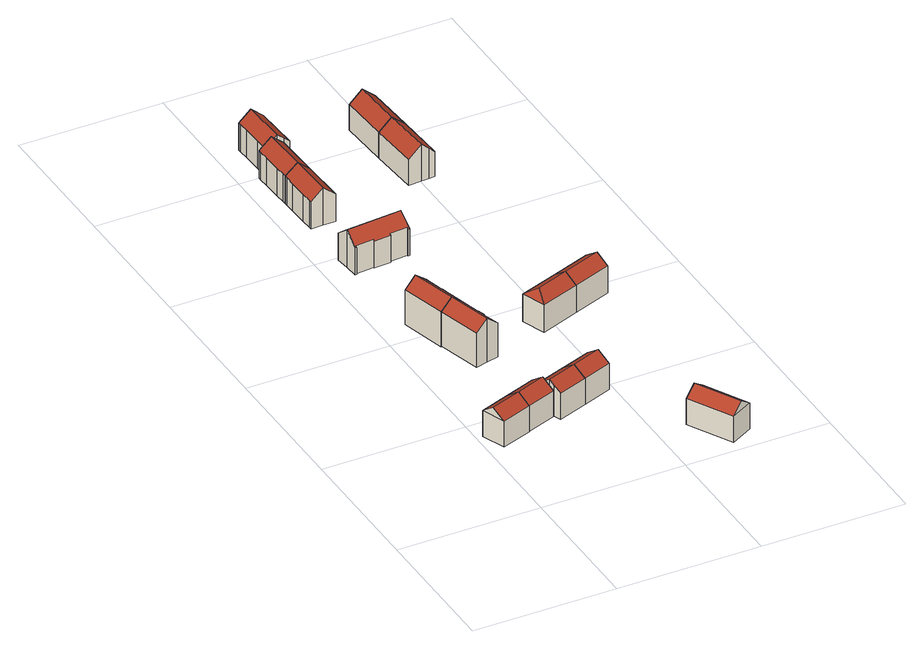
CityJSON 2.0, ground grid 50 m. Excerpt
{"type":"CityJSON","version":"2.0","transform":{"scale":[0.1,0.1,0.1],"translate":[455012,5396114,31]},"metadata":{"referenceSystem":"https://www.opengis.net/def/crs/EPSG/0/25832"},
"CityObjects":{
"building1":{"type":"Building","attributes":{"Geometrietyp2DReferenz":"3000","function":"31001_1010","roofType":"3100","measuredHeight":12.75,"storeysAboveGround":3},"geometry":[{"type":"Solid","lod":"2","boundaries":[[[[0,1,2,3]],[[4,5,1,0]],[[6,7,5,4]],[[3,2,7,6]],[[0,8,4]],[[6,9,3]],[[3,9,8,0]],[[4,8,9,6]],[[1,5,7,2]]]],"semantics":{"surfaces":[{"type":"WallSurface"},{"type":"RoofSurface"},{"type":"GroundSurface"}],"values":[[0,0,0,0,0,0,1,1,2]]}}]},
"building2":{"type":"Building","attributes":{"Geometrietyp2DReferenz":"3000","function":"31001_1010","roofType":"3100","measuredHeight":12.66,"storeysAboveGround":3},"geometry":[{"type":"Solid","lod":"2","boundaries":[[[[6,10,11,9]],[[12,13,10,6]],[[14,15,13,12]],[[16,17,15,14]],[[18,19,17,16]],[[3,20,19,18]],[[9,11,20,3]],[[14,12,6,9,16]],[[3,18,16,9]],[[10,13,15,17,19,20,11]]]],"semantics":{"surfaces":[{"type":"WallSurface"},{"type":"RoofSurface"},{"type":"GroundSurface"}],"values":[[0,0,0,0,0,0,0,1,1,2]]}}]},
"building3":{"type":"Building","attributes":{"Geometrietyp2DReferenz":"3000","function":"31001_1010","roofType":"3100","measuredHeight":12.8,"storeysAboveGround":3},"geometry":[{"type":"Solid","lod":"2","boundaries":[[[[21,22,23,24]],[[25,26,22,21]],[[27,28,26,25]],[[29,30,28,27]],[[31,32,30,29]],[[33,34,32,31]],[[24,23,34,33]],[[27,25,21,29]],[[24,33,31,29,21]],[[22,26,28,30,32,34,23]]]],"semantics":{"surfaces":[{"type":"WallSurface"},{"type":"RoofSurface"},{"type":"GroundSurface"}],"values":[[0,0,0,0,0,0,0,1,1,2]]}}]},
"building4":{"type":"Building","attributes":{"Geometrietyp2DReferenz":"3000","function":"31001_1010","roofType":"3100","measuredHeight":16.1,"storeysAboveGround":4},"geometry":[{"type":"Solid","lod":"2","boundaries":[[[[35,36,37,38]],[[39,40,36,35]],[[41,42,40,39]],[[43,44,42,41]],[[45,46,44,43]],[[47,48,46,45]],[[49,50,48,47]],[[51,52,50,49]],[[53,54,52,51]],[[38,37,54,53]],[[45,43,41,47]],[[39,35,38,53,51,49,47,41]],[[36,40,42,44,46,48,50,52,54,37]]]],"semantics":{"surfaces":[{"type":"WallSurface"},{"type":"RoofSurface"},{"type":"GroundSurface"}],"values":[[0,0,0,0,0,0,0,0,0,0,1,1,2]]}}]},
"building5":{"type":"Building","attributes":{"Geometrietyp2DReferenz":"3000","function":"31001_1010","roofType":"3100","measuredHeight":16.51,"storeysAboveGround":4},"geometry":[{"type":"Solid","lod":"2","boundaries":[[[[55,56,57,58]],[[59,60,56,55]],[[49,61,60,59]],[[47,62,61,49]],[[45,63,62,47]],[[64,65,63,45]],[[66,67,65,64]],[[68,69,67,66]],[[70,71,69,68]],[[58,57,71,70]],[[64,45,47,66]],[[49,59,55,58,70,68,66,47]],[[56,60,61,62,63,65,67,69,71,57]]]],"semantics":{"surfaces":[{"type":"WallSurface"},{"type":"RoofSurface"},{"type":"GroundSurface"}],"values":[[0,0,0,0,0,0,0,0,0,0,1,1,2]]}}]},
"building6":{"type":"Building","attributes":{"Geometrietyp2DReferenz":"3000","function":"31001_1010","roofType":"3100","measuredHeight":12.7,"storeysAboveGround":3},"geometry":[{"type":"Solid","lod":"2","boundaries":[[[[31,72,73,74]],[[27,75,72,31]],[[76,77,75,27]],[[74,73,77,76]],[[31,29,27]],[[76,78,74]],[[74,78,29,31]],[[27,29,78,76]],[[72,75,77,73]]]],"semantics":{"surfaces":[{"type":"WallSurface"},{"type":"RoofSurface"},{"type":"GroundSurface"}],"values":[[0,0,0,0,0,0,1,1,2]]}}]},
"building7":{"type":"Building","attributes":{"Geometrietyp2DReferenz":"3000","function":"31001_1010","roofType":"3100","measuredHeight":14.05,"storeysAboveGround":3},"geometry":[{"type":"Solid","lod":"2","boundaries":[[[[79,80,81,82]],[[83,84,80,79]],[[85,86,84,83]],[[87,88,86,85]],[[89,90,88,87]],[[91,92,90,89]],[[93,94,92,91]],[[95,96,94,93]],[[97,98,96,95]],[[99,100,98,97]],[[101,102,100,99]],[[103,104,102,101]],[[105,106,104,103]],[[107,108,106,105]],[[109,110,108,107]],[[111,112,110,109]],[[113,114,112,111]],[[82,81,114,113]],[[95,93,91,89,87,85,83,97]],[[79,82,113,111,109,107,105,103,101,99,97,83]],[[80,84,86,88,90,92,94,96,98,100,102,104,106,108,110,112,114,81]]]],"semantics":{"surfaces":[{"type":"WallSurface"},{"type":"RoofSurface"},{"type":"GroundSurface"}],"values":[[0,0,0,0,0,0,0,0,0,0,0,0,0,0,0,0,0,0,1,1,2]]}}]},
"building8":{"type":"Building","attributes":{"Geometrietyp2DReferenz":"3000","function":"31001_1010","roofType":"3100","measuredHeight":13.7,"storeysAboveGround":3},"geometry":[{"type":"Solid","lod":"2","boundaries":[[[[115,116,117,118]],[[119,120,116,115]],[[121,122,120,119]],[[123,124,122,121]],[[125,126,124,123]],[[127,128,126,125]],[[129,130,128,127]],[[131,132,130,129]],[[133,134,132,131]],[[118,117,134,133]],[[123,121,119,115,118,133,131,125]],[[129,127,125,131]],[[116,120,122,124,126,128,130,132,134,117]]]],"semantics":{"surfaces":[{"type":"WallSurface"},{"type":"RoofSurface"},{"type":"GroundSurface"}],"values":[[0,0,0,0,0,0,0,0,0,0,1,1,2]]}}]},
"building9":{"type":"Building","attributes":{"Geometrietyp2DReferenz":"3000","function":"31001_1010","roofType":"3100","measuredHeight":13.78,"storeysAboveGround":3},"geometry":[{"type":"Solid","lod":"2","boundaries":[[[[123,135,136,125]],[[137,138,135,123]],[[139,140,138,137]],[[141,142,140,139]],[[143,144,142,141]],[[145,146,144,143]],[[147,148,146,145]],[[149,150,148,147]],[[151,152,150,149]],[[127,153,152,151]],[[125,136,153,127]],[[147,145,143,141,139,137,123,125,149]],[[127,151,149,125]],[[135,138,140,142,144,146,148,150,152,153,136]]]],"semantics":{"surfaces":[{"type":"WallSurface"},{"type":"RoofSurface"},{"type":"GroundSurface"}],"values":[[0,0,0,0,0,0,0,0,0,0,0,1,1,2]]}}]},
"building10":{"type":"Building","attributes":{"Geometrietyp2DReferenz":"3000","function":"31001_1010","roofType":"3100","measuredHeight":12.89,"storeysAboveGround":3},"geometry":[{"type":"Solid","lod":"2","boundaries":[[[[154,155,156,157]],[[158,159,155,154]],[[160,161,159,158]],[[157,156,161,160]],[[154,162,158]],[[160,163,157]],[[157,163,162,154]],[[158,162,163,160]],[[155,159,161,156]]]],"semantics":{"surfaces":[{"type":"WallSurface"},{"type":"RoofSurface"},{"type":"GroundSurface"}],"values":[[0,0,0,0,0,0,1,1,2]]}}]},
"building11":{"type":"Building","attributes":{"Geometrietyp2DReferenz":"3000","function":"31001_1010","roofType":"3100","measuredHeight":13.53,"storeysAboveGround":3},"geometry":[{"type":"Solid","lod":"2","boundaries":[[[[164,165,152,166]],[[167,148,165,164]],[[168,169,148,167]],[[170,171,169,168]],[[172,173,171,170]],[[174,175,173,172]],[[176,177,175,174]],[[178,179,177,176]],[[180,181,179,178]],[[182,183,181,180]],[[166,152,183,182]],[[176,174,172,170,168,167,164,178]],[[166,182,180,178,164]],[[165,148,169,171,173,175,177,179,181,183,152]]]],"semantics":{"surfaces":[{"type":"WallSurface"},{"type":"RoofSurface"},{"type":"GroundSurface"}],"values":[[0,0,0,0,0,0,0,0,0,0,0,1,1,2]]}}]},
"building12":{"type":"Building","attributes":{"Geometrietyp2DReferenz":"3000","function":"31001_1010","roofType":"5000","measuredHeight":13.17,"storeysAboveGround":3},"geometry":[{"type":"Solid","lod":"2","boundaries":[[[[184,185,186,187]],[[188,189,185,184]],[[190,191,189,188]],[[187,186,191,190]],[[184,192,188]],[[190,193,187]],[[187,193,192,184]],[[188,192,193,190]],[[185,189,191,186]]]],"semantics":{"surfaces":[{"type":"WallSurface"},{"type":"RoofSurface"},{"type":"GroundSurface"}],"values":[[0,0,0,0,1,0,1,1,2]]}}]},
"building13":{"type":"Building","attributes":{"Geometrietyp2DReferenz":"3000","function":"31001_1010","roofType":"3100","measuredHeight":13.08,"storeysAboveGround":3},"geometry":[{"type":"Solid","lod":"2","boundaries":[[[[187,194,195,196]],[[190,197,194,187]],[[198,199,197,190]],[[196,195,199,198]],[[187,193,190]],[[198,200,196]],[[196,200,193,187]],[[190,193,200,198]],[[194,197,199,195]]]],"semantics":{"surfaces":[{"type":"WallSurface"},{"type":"RoofSurface"},{"type":"GroundSurface"}],"values":[[0,0,0,0,0,0,1,1,2]]}}]},
"building14":{"type":"Building","attributes":{"Geometrietyp2DReferenz":"3000","function":"31001_1010","roofType":"3100","measuredHeight":13.49,"storeysAboveGround":3},"geometry":[{"type":"Solid","lod":"2","boundaries":[[[[201,202,203,204]],[[205,206,202,201]],[[207,208,206,205]],[[209,210,208,207]],[[211,212,210,209]],[[213,214,212,211]],[[204,203,214,213]],[[204,213,211,201]],[[209,207,205,201,211]],[[202,206,208,210,212,214,203]]]],"semantics":{"surfaces":[{"type":"WallSurface"},{"type":"RoofSurface"},{"type":"GroundSurface"}],"values":[[0,0,0,0,0,0,0,1,1,2]]}}]},
"building15":{"type":"Building","attributes":{"Geometrietyp2DReferenz":"3000","function":"31001_1010","roofType":"3100","measuredHeight":13.56,"storeysAboveGround":3},"geometry":[{"type":"Solid","lod":"2","boundaries":[[[[205,206,215,216]],[[204,203,206,205]],[[217,218,203,204]],[[216,215,218,217]],[[205,201,204]],[[217,219,216]],[[216,219,201,205]],[[204,201,219,217]],[[206,203,218,215]]]],"semantics":{"surfaces":[{"type":"WallSurface"},{"type":"RoofSurface"},{"type":"GroundSurface"}],"values":[[0,0,0,0,0,0,1,1,2]]}}]}
},
"vertices":[
[38,316,124],[38,316,28],[145,355,28],[145,355,124],[7,399,124],[7,399,28],[114,438,124],[114,438,28],[22,357,156],[130,397,156],
[114,438,29],[130,397,29],[219,477,124],[219,477,29],[228,451,144],[228,451,29],[234,435,156],[234,435,29],[249,393,124],[249,393,29],[145,355,29],
[244,408,159],[244,408,31],[249,393,31],[249,393,147],[228,451,127],[228,451,31],[333,489,127],[333,489,31],[348,446,159],[348,446,31],[364,404,127],[364,404,31],[259,366,127],[259,366,31],
[240,843,141],[240,843,17],[245,845,17],[245,845,137],[257,778,142],[257,778,17],[215,767,178],[215,767,17],[174,756,142],[174,756,17],[132,912,142],[132,912,17],[174,923,178],[174,923,17],[216,934,142],[216,934,17],[233,869,142],[233,869,17],[239,870,137],[239,870,17],
[201,1010,137],[201,1010,13],[196,1028,13],[196,1028,137],[196,1008,142],[196,1008,13],[216,934,13],[174,923,13],[132,912,13],[90,1071,142],[90,1071,13],[131,1082,178],[131,1082,13],[173,1093,142],[173,1093,13],[190,1026,142],[190,1026,13],
[364,404,32],[468,442,32],[468,442,127],[333,489,32],[437,527,127],[437,527,32],[452,484,159],
[87,1393,104],[87,1393,5],[92,1393,5],[92,1393,104],[83,1441,145],[83,1441,5],[79,1490,104],[79,1490,5],[165,1497,104],[165,1497,5],[165,1492,108],[165,1492,5],[186,1494,108],[186,1494,5],[186,1499,104],[186,1499,5],[272,1507,104],[272,1507,5],[278,1458,145],[278,1458,5],[284,1410,104],[284,1410,5],[279,1409,104],[279,1409,5],[278,1414,108],[278,1414,5],[215,1409,108],[215,1409,5],[215,1404,104],[215,1404,5],[156,1399,104],[156,1399,5],[156,1404,108],[156,1404,5],[91,1398,108],[91,1398,5],
[79,1722,109],[79,1722,8],[81,1687,8],[81,1687,109],[77,1788,109],[77,1788,8],[76,1823,109],[76,1823,8],[76,1836,109],[76,1836,8],[119,1837,145],[119,1837,8],[162,1839,109],[162,1839,8],[168,1677,109],[168,1677,8],[124,1676,145],[124,1676,8],[81,1674,109],[81,1674,8],
[76,1836,7],[119,1837,7],[75,1849,109],[75,1849,7],[74,1884,109],[74,1884,7],[72,1951,109],[72,1951,7],[70,1986,109],[70,1986,7],[70,1998,109],[70,1998,7],[92,1999,127],[92,1999,7],[113,2000,145],[113,2000,7],[157,2002,109],[157,2002,7],[162,1839,7],
[748,47,130],[748,47,34],[665,202,34],[665,202,130],[670,5,130],[670,5,34],[587,160,130],[587,160,34],[709,26,163],[626,181,163],
[135,2001,143],[135,2001,7],[157,2002,125],[92,1999,106],[92,2012,106],[92,2012,7],[90,2046,106],[90,2046,7],[88,2115,106],[88,2115,7],[86,2150,106],[86,2150,7],[86,2163,106],[86,2163,7],[129,2165,143],[129,2165,7],[173,2166,106],[173,2166,7],[179,2003,106],[179,2003,7],
[439,817,128],[439,817,27],[576,867,27],[576,867,128],[408,901,128],[408,901,27],[546,951,128],[546,951,27],[448,868,159],[561,909,159],
[576,867,28],[711,917,28],[711,917,128],[546,951,28],[680,1000,128],[680,1000,28],[696,958,159],
[494,1929,141],[494,1929,6],[447,1926,6],[447,1926,100],[541,1932,100],[541,1932,6],[552,1755,100],[552,1755,6],[532,1754,117],[532,1754,6],[505,1752,141],[505,1752,6],[458,1749,100],[458,1749,6],
[531,2109,6],[531,2109,100],[437,2103,100],[437,2103,6],[484,2106,141]
]}
